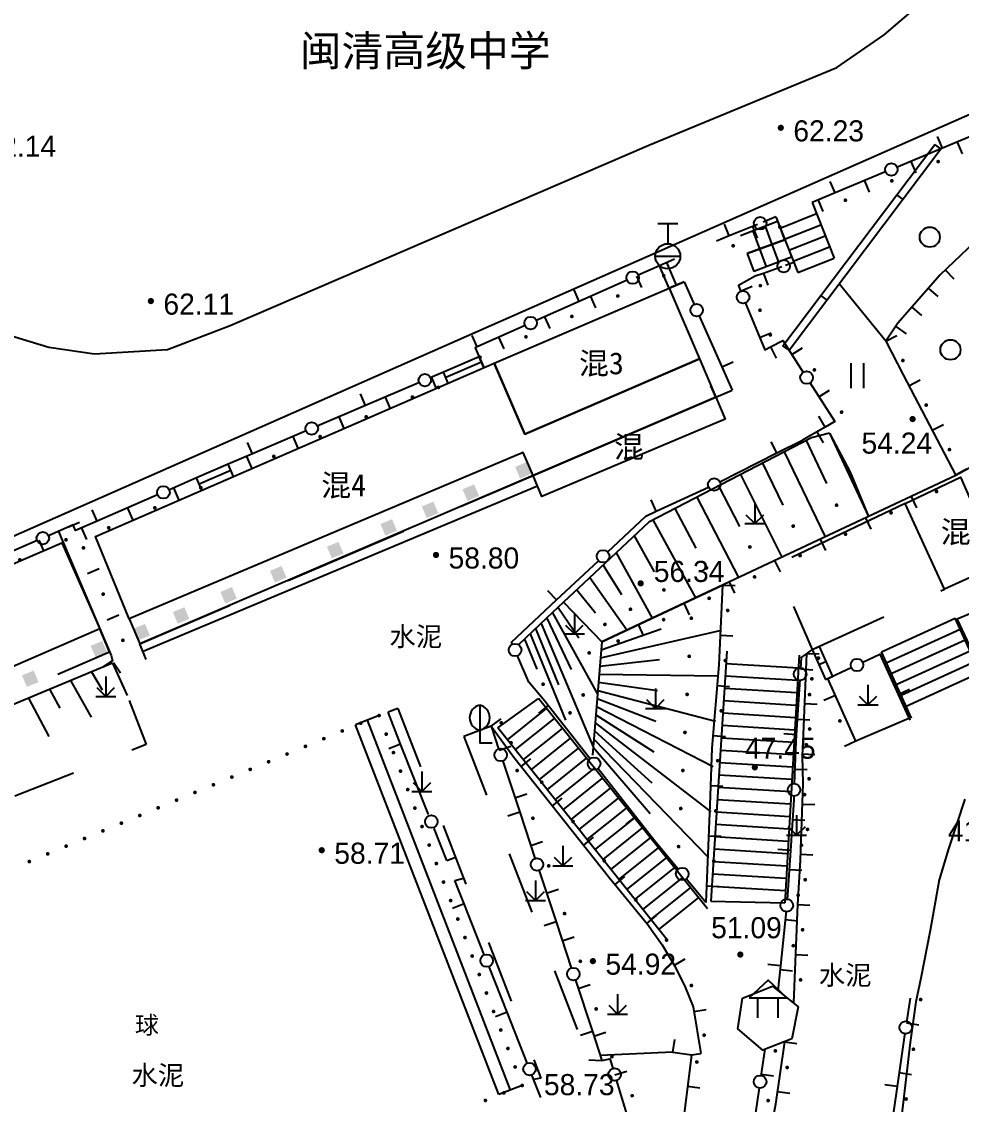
# Model space of a CAD drawing. Header units: metres. Extents: x 36500 to 80772748, y -35000 to 5806266.
# Drawn here: x 40382584.2 to 40382659, y 2902301.9 to 2902388.1 of the extents above; entities that cross this region are included whole.
import ezdxf
from ezdxf.enums import TextEntityAlignment as Align

# ---------------------------------------------------------------- set-up
doc = ezdxf.new("R2010")
doc.units = ezdxf.units.M
doc.header["$LTSCALE"] = 10
for name, pattern in [('2', [0]), ('236', [1.5, 1, -0.5]), ('243432', [0]), ('251', [1.5, 1, -0.5]), ('399400', [0]), ('563', [1, 0.5, -0.5]), ('899400', [0]), ('AcadSymbolName', [0])]:
    doc.linetypes.add(name, pattern=pattern)
doc.layers.add('dx', color=252, linetype='Continuous')
doc.styles.add('DMZD', font='')
doc.styles.add('GKXD', font='')
doc.styles.add('JMST', font='')
doc.styles.add('JMXD', font='')
doc.styles.add('JTXD', font='')
doc.styles.get('DMZD').set_extended_font_data('方正中等线简体')
doc.styles.get('GKXD').set_extended_font_data('SimSun')
doc.styles.get('JMST').set_extended_font_data('宋体')
doc.styles.get('JMXD').set_extended_font_data('SimSun')
doc.styles.get('JTXD').set_extended_font_data('SimSun')
doc.linetypes.add('120', pattern='A,0,[149,SSAAA.SHX,S=0.1,R=0,X=0,Y=0],-0.8', length=0.8)

# ---------------------------------------------------------------- blocks, each defined once
blk = doc.blocks.new('9372010')
at = {"color": 0, "linetype": 'Continuous', "flags": 128}
blk.add_lwpolyline([(0, 3), (0, 0), (1, 0)], dxfattribs=at)
at = {"color": 0, "linetype": 'Continuous'}
for centre, start, end in [((0.225, 2), 102.68038, 257.31962), ((-0.225, 2), 282.68038, 437.31962)]:
    blk.add_arc(centre, 1.025, start, end, dxfattribs=at)
blk = doc.blocks.new('954200')
at = {"color": 0, "linetype": 'Continuous', "lineweight": -3, "flags": 128}
for points in [[(0, 1.6), (0, 0), (0.707, 0.707)], [(-0.8, 0), (0.8, 0)], [(-0.707, 0.707), (0, 0)]]:
    blk.add_lwpolyline(points, dxfattribs=at)
blk = doc.blocks.new('931300')
at = {"color": 0, "linetype": 'Continuous', "lineweight": -3}
blk.add_circle((0, 0), 0.8, dxfattribs=at)
blk = doc.blocks.new('941100')
at = {"color": 0, "linetype": 'Continuous', "lineweight": -3, "flags": 128}
for points in [[(-0.5, 2), (-0.5, 0)], [(0.5, 2), (0.5, 0)]]:
    blk.add_lwpolyline(points, dxfattribs=at)
blk = doc.blocks.new('6452110')
at = {"linetype": '2'}
h = blk.add_hatch(color=0, dxfattribs=at)
edge = h.paths.add_edge_path(flags=0)
edge.add_arc((0, 0.85), 0.15, 0, 360)
blk = doc.blocks.new('6452120')
at = {"color": 0, "linetype": 'Continuous', "flags": 128}
blk.add_lwpolyline([(0, 0), (0, 1)], dxfattribs=at)
blk = doc.blocks.new('2382010')
at = {"linetype": '2'}
blk.add_hatch(color=0, dxfattribs=at).paths.add_polyline_path([(-0.5, -0.5), (0.5, -0.5), (0.5, 0.5), (-0.5, 0.5)])
blk = doc.blocks.new('362100')
at = {"color": 0, "linetype": 'Continuous', "lineweight": -3, "flags": 128}
blk.add_lwpolyline([(-1.5, 1.6), (1.5, 1.6), (0, 3)], close=True, dxfattribs=at)
for points in [[(-0.8, 0), (-0.8, 1.6)], [(0.8, 0), (0.8, 1.6)]]:
    blk.add_lwpolyline(points, dxfattribs=at)
blk = doc.blocks.new('3450010')
at = {"color": 0, "linetype": 'Continuous', "flags": 128}
blk.add_lwpolyline([(0, 0), (0, 2)], dxfattribs=at)
blk = doc.blocks.new('532300')
at = {"color": 0, "linetype": 'Continuous', "lineweight": -3, "flags": 128}
for points in [[(-0.8, 2.6), (0.8, 2.6)], [(0, 2.6), (0, 1)], [(-1, 0), (1, 0)]]:
    blk.add_lwpolyline(points, dxfattribs=at)
at = {"color": 0, "linetype": 'Continuous', "lineweight": -3}
blk.add_circle((0, 0), 1, dxfattribs=at)
blk = doc.blocks.new('gc200')
at = {"linetype": '2'}
h = blk.add_hatch(color=0, dxfattribs=at)
edge = h.paths.add_edge_path(flags=0)
edge.add_arc((0, 0), 0.25, 0, 360)

msp = doc.modelspace()

# ---------------------------------------------------------------- hatches: boundary and pattern name
at = {"layer": 'dx', "linetype": '2'}
h = msp.add_hatch(color=252, dxfattribs=at)
edge = h.paths.add_edge_path(flags=0)
edge.add_arc((40382654.35, 2902361.121), 0.15, 0, 360)
h = msp.add_hatch(color=252, dxfattribs=at)
edge = h.paths.add_edge_path(flags=0)
edge.add_arc((40382656.202, 2902357.575), 0.15, 0, 360)
h = msp.add_hatch(color=252, dxfattribs=at)
edge = h.paths.add_edge_path(flags=0)
edge.add_arc((40382658.053, 2902354.029), 0.15, 0, 360)
h = msp.add_hatch(color=252, dxfattribs=at)
edge = h.paths.add_edge_path(flags=0)
edge.add_arc((40382657.026, 2902350.692), 0.15, 0, 360)
at = {"layer": 'dx', "linetype": '899400'}
h = msp.add_hatch(color=252, dxfattribs=at)
edge = h.paths.add_edge_path(flags=0)
edge.add_arc((40382649.072, 2902349.602), 0.15, 0, 360)
at = {"layer": 'dx', "linetype": '2'}
h = msp.add_hatch(color=252, dxfattribs=at)
edge = h.paths.add_edge_path(flags=0)
edge.add_arc((40382653.406, 2902348.992), 0.15, 0, 360)
at = {"layer": 'dx', "linetype": '899400'}
h = msp.add_hatch(color=252, dxfattribs=at)
edge = h.paths.add_edge_path(flags=0)
edge.add_arc((40382645.62, 2902347.938), 0.15, 0, 360)
at = {"layer": 'dx', "linetype": '2'}
h = msp.add_hatch(color=252, dxfattribs=at)
edge = h.paths.add_edge_path(flags=0)
edge.add_arc((40382649.785, 2902347.291), 0.15, 0, 360)
h = msp.add_hatch(color=252, dxfattribs=at)
edge = h.paths.add_edge_path(flags=0)
edge.add_arc((40382589.132, 2902346.202), 0.15, 0, 360)
at = {"layer": 'dx', "linetype": '899400'}
h = msp.add_hatch(color=252, dxfattribs=at)
edge = h.paths.add_edge_path(flags=0)
edge.add_arc((40382642.168, 2902346.274), 0.15, 0, 360)
at = {"layer": 'dx', "linetype": '2'}
h = msp.add_hatch(color=252, dxfattribs=at)
edge = h.paths.add_edge_path(flags=0)
edge.add_arc((40382646.165, 2902345.59), 0.15, 0, 360)
at = {"layer": 'dx', "linetype": '899400'}
h = msp.add_hatch(color=252, dxfattribs=at)
edge = h.paths.add_edge_path(flags=0)
edge.add_arc((40382638.716, 2902344.61), 0.15, 0, 360)
at = {"layer": 'dx', "linetype": '2'}
h = msp.add_hatch(color=252, dxfattribs=at)
edge = h.paths.add_edge_path(flags=0)
edge.add_arc((40382642.544, 2902343.889), 0.15, 0, 360)
h = msp.add_hatch(color=252, dxfattribs=at)
edge = h.paths.add_edge_path(flags=0)
edge.add_arc((40382590.7, 2902342.522), 0.15, 0, 360)
at = {"layer": 'dx', "linetype": '899400'}
h = msp.add_hatch(color=252, dxfattribs=at)
edge = h.paths.add_edge_path(flags=0)
edge.add_arc((40382635.327, 2902342.857), 0.15, 0, 360)
at = {"layer": 'dx', "linetype": '2'}
h = msp.add_hatch(color=252, dxfattribs=at)
edge = h.paths.add_edge_path(flags=0)
edge.add_arc((40382638.924, 2902342.189), 0.15, 0, 360)
at = {"layer": 'dx', "linetype": '899400'}
h = msp.add_hatch(color=252, dxfattribs=at)
edge = h.paths.add_edge_path(flags=0)
edge.add_arc((40382632.664, 2902341.314), 0.15, 0, 360)
at = {"layer": 'dx', "linetype": '2'}
h = msp.add_hatch(color=252, dxfattribs=at)
edge = h.paths.add_edge_path(flags=0)
edge.add_arc((40382640.404, 2902341.225), 0.15, 0, 360)
h = msp.add_hatch(color=252, dxfattribs=at)
edge = h.paths.add_edge_path(flags=0)
edge.add_arc((40382635.304, 2902340.488), 0.15, 0, 360)
at = {"layer": 'dx', "linetype": '899400'}
h = msp.add_hatch(color=252, dxfattribs=at)
edge = h.paths.add_edge_path(flags=0)
edge.add_arc((40382637.509, 2902340.601), 0.15, 0, 360)
h = msp.add_hatch(color=252, dxfattribs=at)
edge = h.paths.add_edge_path(flags=0)
edge.add_arc((40382630.634, 2902340.113), 0.15, 0, 360)
at = {"layer": 'dx', "linetype": '2'}
h = msp.add_hatch(color=252, dxfattribs=at)
edge = h.paths.add_edge_path(flags=0)
edge.add_arc((40382592.268, 2902338.843), 0.15, 0, 360)
h = msp.add_hatch(color=252, dxfattribs=at)
edge = h.paths.add_edge_path(flags=0)
edge.add_arc((40382631.683, 2902338.787), 0.15, 0, 360)
at = {"layer": 'dx', "linetype": '899400'}
h = msp.add_hatch(color=252, dxfattribs=at)
edge = h.paths.add_edge_path(flags=0)
edge.add_arc((40382629.379, 2902337.839), 0.15, 0, 360)
h = msp.add_hatch(color=252, dxfattribs=at)
edge = h.paths.add_edge_path(flags=0)
edge.add_arc((40382637.34, 2902337.57), 0.15, 0, 360)
at = {"layer": 'dx', "linetype": '2'}
h = msp.add_hatch(color=252, dxfattribs=at)
edge = h.paths.add_edge_path(flags=0)
edge.add_arc((40382640.214, 2902337.229), 0.15, 0, 360)
at = {"layer": 'dx', "linetype": '899400'}
h = msp.add_hatch(color=252, dxfattribs=at)
edge = h.paths.add_edge_path(flags=0)
edge.add_arc((40382625.711, 2902335.347), 0.15, 0, 360)
at = {"layer": 'dx', "linetype": '2'}
h = msp.add_hatch(color=252, dxfattribs=at)
edge = h.paths.add_edge_path(flags=0)
edge.add_arc((40382647.102, 2902335.778), 0.15, 0, 360)
at = {"layer": 'dx', "linetype": '899400'}
h = msp.add_hatch(color=252, dxfattribs=at)
edge = h.paths.add_edge_path(flags=0)
edge.add_arc((40382628.9, 2902334.493), 0.15, 0, 360)
h = msp.add_hatch(color=252, dxfattribs=at)
edge = h.paths.add_edge_path(flags=0)
edge.add_arc((40382637.172, 2902334.54), 0.15, 0, 360)
at = {"layer": 'dx', "linetype": '399400'}
h = msp.add_hatch(color=252, dxfattribs=at)
edge = h.paths.add_edge_path(flags=0)
edge.add_arc((40382612.657, 2902332.848), 0.15, 0, 360)
at = {"layer": 'dx', "linetype": '899400'}
h = msp.add_hatch(color=252, dxfattribs=at)
edge = h.paths.add_edge_path(flags=0)
edge.add_arc((40382627.854, 2902333.064), 0.15, 0, 360)
at = {"layer": 'dx', "linetype": '2'}
h = msp.add_hatch(color=252, dxfattribs=at)
edge = h.paths.add_edge_path(flags=0)
edge.add_arc((40382639.894, 2902333.224), 0.15, 0, 360)
at = {"layer": 'dx', "linetype": '399400'}
h = msp.add_hatch(color=252, dxfattribs=at)
edge = h.paths.add_edge_path(flags=0)
edge.add_arc((40382611.192, 2902332.236), 0.15, 0, 360)
at = {"layer": 'dx', "linetype": '2'}
h = msp.add_hatch(color=252, dxfattribs=at)
edge = h.paths.add_edge_path(flags=0)
edge.add_arc((40382646.929, 2902331.782), 0.15, 0, 360)
h = msp.add_hatch(color=252, dxfattribs=at)
edge = h.paths.add_edge_path(flags=0)
edge.add_arc((40382649.333, 2902332.423), 0.15, 0, 360)
at = {"layer": 'dx', "linetype": '399400'}
h = msp.add_hatch(color=252, dxfattribs=at)
edge = h.paths.add_edge_path(flags=0)
edge.add_arc((40382608.262, 2902331.013), 0.15, 0, 360)
h = msp.add_hatch(color=252, dxfattribs=at)
edge = h.paths.add_edge_path(flags=0)
edge.add_arc((40382609.727, 2902331.625), 0.15, 0, 360)
h = msp.add_hatch(color=252, dxfattribs=at)
edge = h.paths.add_edge_path(flags=0)
edge.add_arc((40382613.227, 2902331.376), 0.15, 0, 360)
at = {"layer": 'dx', "linetype": '899400'}
h = msp.add_hatch(color=252, dxfattribs=at)
edge = h.paths.add_edge_path(flags=0)
edge.add_arc((40382637.003, 2902331.51), 0.15, 0, 360)
at = {"layer": 'dx', "linetype": '399400'}
h = msp.add_hatch(color=252, dxfattribs=at)
edge = h.paths.add_edge_path(flags=0)
edge.add_arc((40382606.796, 2902330.402), 0.15, 0, 360)
at = {"layer": 'dx', "linetype": '2'}
h = msp.add_hatch(color=252, dxfattribs=at)
edge = h.paths.add_edge_path(flags=0)
edge.add_arc((40382623.16, 2902330.683), 0.15, 0, 360)
at = {"layer": 'dx', "linetype": '399400'}
h = msp.add_hatch(color=252, dxfattribs=at)
edge = h.paths.add_edge_path(flags=0)
edge.add_arc((40382603.866, 2902329.178), 0.15, 0, 360)
h = msp.add_hatch(color=252, dxfattribs=at)
edge = h.paths.add_edge_path(flags=0)
edge.add_arc((40382605.331, 2902329.79), 0.15, 0, 360)
h = msp.add_hatch(color=252, dxfattribs=at)
edge = h.paths.add_edge_path(flags=0)
edge.add_arc((40382613.797, 2902329.903), 0.15, 0, 360)
at = {"layer": 'dx', "linetype": '2'}
h = msp.add_hatch(color=252, dxfattribs=at)
edge = h.paths.add_edge_path(flags=0)
edge.add_arc((40382639.607, 2902329.258), 0.15, 0, 360)
at = {"layer": 'dx', "linetype": '399400'}
h = msp.add_hatch(color=252, dxfattribs=at)
edge = h.paths.add_edge_path(flags=0)
edge.add_arc((40382602.401, 2902328.567), 0.15, 0, 360)
h = msp.add_hatch(color=252, dxfattribs=at)
edge = h.paths.add_edge_path(flags=0)
edge.add_arc((40382614.366, 2902328.431), 0.15, 0, 360)
at = {"layer": 'dx', "linetype": '899400'}
h = msp.add_hatch(color=252, dxfattribs=at)
edge = h.paths.add_edge_path(flags=0)
edge.add_arc((40382636.834, 2902328.479), 0.15, 0, 360)
at = {"layer": 'dx', "linetype": '399400'}
h = msp.add_hatch(color=252, dxfattribs=at)
edge = h.paths.add_edge_path(flags=0)
edge.add_arc((40382600.936, 2902327.955), 0.15, 0, 360)
at = {"layer": 'dx', "linetype": '2'}
h = msp.add_hatch(color=252, dxfattribs=at)
edge = h.paths.add_edge_path(flags=0)
edge.add_arc((40382625.602, 2902327.542), 0.15, 0, 360)
h = msp.add_hatch(color=252, dxfattribs=at)
edge = h.paths.add_edge_path(flags=0)
edge.add_arc((40382646.878, 2902327.821), 0.15, 0, 360)
at = {"layer": 'dx', "linetype": '399400'}
h = msp.add_hatch(color=252, dxfattribs=at)
edge = h.paths.add_edge_path(flags=0)
edge.add_arc((40382598.005, 2902326.732), 0.15, 0, 360)
h = msp.add_hatch(color=252, dxfattribs=at)
edge = h.paths.add_edge_path(flags=0)
edge.add_arc((40382599.47, 2902327.343), 0.15, 0, 360)
h = msp.add_hatch(color=252, dxfattribs=at)
edge = h.paths.add_edge_path(flags=0)
edge.add_arc((40382614.936, 2902326.958), 0.15, 0, 360)
h = msp.add_hatch(color=252, dxfattribs=at)
edge = h.paths.add_edge_path(flags=0)
edge.add_arc((40382596.54, 2902326.12), 0.15, 0, 360)
h = msp.add_hatch(color=252, dxfattribs=at)
edge = h.paths.add_edge_path(flags=0)
edge.add_arc((40382593.61, 2902324.897), 0.15, 0, 360)
h = msp.add_hatch(color=252, dxfattribs=at)
edge = h.paths.add_edge_path(flags=0)
edge.add_arc((40382595.075, 2902325.509), 0.15, 0, 360)
h = msp.add_hatch(color=252, dxfattribs=at)
edge = h.paths.add_edge_path(flags=0)
edge.add_arc((40382615.506, 2902325.486), 0.15, 0, 360)
at = {"layer": 'dx', "linetype": '899400'}
h = msp.add_hatch(color=252, dxfattribs=at)
edge = h.paths.add_edge_path(flags=0)
edge.add_arc((40382636.666, 2902325.449), 0.15, 0, 360)
at = {"layer": 'dx', "linetype": '2'}
h = msp.add_hatch(color=252, dxfattribs=at)
edge = h.paths.add_edge_path(flags=0)
edge.add_arc((40382639.452, 2902325.261), 0.15, 0, 360)
at = {"layer": 'dx', "linetype": '399400'}
h = msp.add_hatch(color=252, dxfattribs=at)
edge = h.paths.add_edge_path(flags=0)
edge.add_arc((40382592.145, 2902324.285), 0.15, 0, 360)
h = msp.add_hatch(color=252, dxfattribs=at)
edge = h.paths.add_edge_path(flags=0)
edge.add_arc((40382616.075, 2902324.013), 0.15, 0, 360)
at = {"layer": 'dx', "linetype": '2'}
h = msp.add_hatch(color=252, dxfattribs=at)
edge = h.paths.add_edge_path(flags=0)
edge.add_arc((40382628.092, 2902324.411), 0.15, 0, 360)
at = {"layer": 'dx', "linetype": '399400'}
h = msp.add_hatch(color=252, dxfattribs=at)
edge = h.paths.add_edge_path(flags=0)
edge.add_arc((40382590.679, 2902323.674), 0.15, 0, 360)
at = {"layer": 'dx', "linetype": '2'}
h = msp.add_hatch(color=252, dxfattribs=at)
edge = h.paths.add_edge_path(flags=0)
edge.add_arc((40382646.76, 2902323.791), 0.15, 0, 360)
at = {"layer": 'dx', "linetype": '399400'}
h = msp.add_hatch(color=252, dxfattribs=at)
edge = h.paths.add_edge_path(flags=0)
edge.add_arc((40382587.749, 2902322.45), 0.15, 0, 360)
h = msp.add_hatch(color=252, dxfattribs=at)
edge = h.paths.add_edge_path(flags=0)
edge.add_arc((40382589.214, 2902323.062), 0.15, 0, 360)
h = msp.add_hatch(color=252, dxfattribs=at)
edge = h.paths.add_edge_path(flags=0)
edge.add_arc((40382616.645, 2902322.541), 0.15, 0, 360)
at = {"layer": 'dx', "linetype": '899400'}
h = msp.add_hatch(color=252, dxfattribs=at)
edge = h.paths.add_edge_path(flags=0)
edge.add_arc((40382636.497, 2902322.418), 0.15, 0, 360)
at = {"layer": 'dx', "linetype": '399400'}
h = msp.add_hatch(color=252, dxfattribs=at)
edge = h.paths.add_edge_path(flags=0)
edge.add_arc((40382586.284, 2902321.839), 0.15, 0, 360)
h = msp.add_hatch(color=252, dxfattribs=at)
edge = h.paths.add_edge_path(flags=0)
edge.add_arc((40382584.819, 2902321.227), 0.15, 0, 360)
h = msp.add_hatch(color=252, dxfattribs=at)
edge = h.paths.add_edge_path(flags=0)
edge.add_arc((40382617.215, 2902321.068), 0.15, 0, 360)
at = {"layer": 'dx', "linetype": '2'}
h = msp.add_hatch(color=252, dxfattribs=at)
edge = h.paths.add_edge_path(flags=0)
edge.add_arc((40382630.582, 2902321.281), 0.15, 0, 360)
h = msp.add_hatch(color=252, dxfattribs=at)
edge = h.paths.add_edge_path(flags=0)
edge.add_arc((40382639.298, 2902321.264), 0.15, 0, 360)
h = msp.add_hatch(color=252, dxfattribs=at)
edge = h.paths.add_edge_path(flags=0)
edge.add_arc((40382646.575, 2902319.782), 0.15, 0, 360)
at = {"layer": 'dx', "linetype": '399400'}
h = msp.add_hatch(color=252, dxfattribs=at)
edge = h.paths.add_edge_path(flags=0)
edge.add_arc((40382617.785, 2902319.596), 0.15, 0, 360)
h = msp.add_hatch(color=252, dxfattribs=at)
edge = h.paths.add_edge_path(flags=0)
edge.add_arc((40382618.354, 2902318.123), 0.15, 0, 360)
at = {"layer": 'dx', "linetype": '2'}
h = msp.add_hatch(color=252, dxfattribs=at)
edge = h.paths.add_edge_path(flags=0)
edge.add_arc((40382633.09, 2902318.172), 0.15, 0, 360)
at = {"layer": 'dx', "linetype": '399400'}
h = msp.add_hatch(color=252, dxfattribs=at)
edge = h.paths.add_edge_path(flags=0)
edge.add_arc((40382618.924, 2902316.651), 0.15, 0, 360)
at = {"layer": 'dx', "linetype": '2'}
h = msp.add_hatch(color=252, dxfattribs=at)
edge = h.paths.add_edge_path(flags=0)
edge.add_arc((40382646.367, 2902315.8), 0.15, 0, 360)
at = {"layer": 'dx', "linetype": '399400'}
h = msp.add_hatch(color=252, dxfattribs=at)
edge = h.paths.add_edge_path(flags=0)
edge.add_arc((40382619.494, 2902315.178), 0.15, 0, 360)
at = {"layer": 'dx', "linetype": '2'}
h = msp.add_hatch(color=252, dxfattribs=at)
edge = h.paths.add_edge_path(flags=0)
edge.add_arc((40382635.541, 2902314.975), 0.15, 0, 360)
at = {"layer": 'dx', "linetype": '399400'}
h = msp.add_hatch(color=252, dxfattribs=at)
edge = h.paths.add_edge_path(flags=0)
edge.add_arc((40382620.063, 2902313.706), 0.15, 0, 360)
h = msp.add_hatch(color=252, dxfattribs=at)
edge = h.paths.add_edge_path(flags=0)
edge.add_arc((40382620.633, 2902312.233), 0.15, 0, 360)
at = {"layer": 'dx', "linetype": '2'}
h = msp.add_hatch(color=252, dxfattribs=at)
edge = h.paths.add_edge_path(flags=0)
edge.add_arc((40382637.513, 2902311.359), 0.15, 0, 360)
h = msp.add_hatch(color=252, dxfattribs=at)
edge = h.paths.add_edge_path(flags=0)
edge.add_arc((40382646.208, 2902311.803), 0.15, 0, 360)
at = {"layer": 'dx', "linetype": '399400'}
h = msp.add_hatch(color=252, dxfattribs=at)
edge = h.paths.add_edge_path(flags=0)
edge.add_arc((40382621.203, 2902310.761), 0.15, 0, 360)
h = msp.add_hatch(color=252, dxfattribs=at)
edge = h.paths.add_edge_path(flags=0)
edge.add_arc((40382621.773, 2902309.288), 0.15, 0, 360)
h = msp.add_hatch(color=252, dxfattribs=at)
edge = h.paths.add_edge_path(flags=0)
edge.add_arc((40382622.342, 2902307.816), 0.15, 0, 360)
at = {"layer": 'dx', "linetype": '2'}
h = msp.add_hatch(color=252, dxfattribs=at)
edge = h.paths.add_edge_path(flags=0)
edge.add_arc((40382638.53, 2902307.404), 0.15, 0, 360)
at = {"layer": 'dx', "linetype": '399400'}
h = msp.add_hatch(color=252, dxfattribs=at)
edge = h.paths.add_edge_path(flags=0)
edge.add_arc((40382622.912, 2902306.343), 0.15, 0, 360)
at = {"layer": 'dx', "linetype": '2'}
h = msp.add_hatch(color=252, dxfattribs=at)
edge = h.paths.add_edge_path(flags=0)
edge.add_arc((40382637.948, 2902305.269), 0.15, 0, 360)
at = {"layer": 'dx', "linetype": '399400'}
h = msp.add_hatch(color=252, dxfattribs=at)
edge = h.paths.add_edge_path(flags=0)
edge.add_arc((40382623.482, 2902304.871), 0.15, 0, 360)
at = {"layer": 'dx', "linetype": '2'}
h = msp.add_hatch(color=252, dxfattribs=at)
edge = h.paths.add_edge_path(flags=0)
edge.add_arc((40382645.134, 2902304.833), 0.15, 0, 360)
at = {"layer": 'dx', "linetype": '399400'}
h = msp.add_hatch(color=252, dxfattribs=at)
edge = h.paths.add_edge_path(flags=0)
edge.add_arc((40382624.052, 2902303.398), 0.15, 0, 360)
h = msp.add_hatch(color=252, dxfattribs=at)
edge = h.paths.add_edge_path(flags=0)
edge.add_arc((40382622.585, 2902302.804), 0.15, 0, 360)
h = msp.add_hatch(color=252, dxfattribs=at)
edge = h.paths.add_edge_path(flags=0)
edge.add_arc((40382621.119, 2902302.209), 0.15, 0, 360)

# ---------------------------------------------------------------- linework, layer by layer
at = {"layer": 'dx', "color": 252, "linetype": 'Continuous', "lineweight": -3, "flags": 128}
for points in [[(40382668.728, 2902390.607), (40382666.011, 2902376.538), (40382664.908, 2902375.153), (40382657.313, 2902367.948), (40382653.956, 2902364.083), (40382652.981, 2902362.662)], [(40382569.298, 2902390.37), (40382568.538, 2902385.844), (40382568.519, 2902381.399), (40382569.778, 2902376.717), (40382571.651, 2902373.009), (40382573.575, 2902370.276), (40382575.836, 2902367.612), (40382577.646, 2902366.212), (40382580.534, 2902364.398), (40382582.784, 2902363.265), (40382586.373, 2902362.193), (40382590, 2902361.648), (40382595.814, 2902361.997), (40382600.815, 2902363.92), (40382634.131, 2902378.256), (40382649.078, 2902384.452), (40382652.864, 2902387.053), (40382655.584, 2902389.383)], [(40382662.617, 2902382.022), (40382642.17, 2902372.983), (40382581.459, 2902346.196), (40382552.957, 2902334.363), (40382549.173, 2902340.145), (40382582.419, 2902354.986), (40382576.163, 2902357.622), (40382572.728, 2902359.82), (40382569.796, 2902362.423), (40382567.387, 2902365.22), (40382564.687, 2902369.291), (40382562.794, 2902373.247), (40382561.583, 2902377.057), (40382560.787, 2902380.39), (40382560.571, 2902383.914), (40382560.796, 2902388.451)], [(40382661.568, 2902379.721), (40382657.498, 2902378.025)], [(40382657.498, 2902378.025), (40382657.113, 2902378.948)], [(40382644.805, 2902362.296), (40382656.887, 2902378.331)], [(40382645.285, 2902361.935), (40382657.367, 2902377.97)], [(40382657.498, 2902378.025), (40382653.834, 2902376.498)], [(40382657.367, 2902377.97), (40382656.887, 2902378.331)], [(40382653.02, 2902376.159), (40382648.95, 2902374.463)], [(40382648.95, 2902374.463), (40382648.565, 2902375.386)], [(40382648.95, 2902374.463), (40382647.118, 2902373.7)], [(40382647.118, 2902373.7), (40382648.867, 2902369.28)], [(40382644.226, 2902372.556), (40382643.214, 2902372.144)], [(40382644.226, 2902372.556), (40382645.974, 2902368.136)], [(40382644.575, 2902371.672), (40382647.468, 2902372.816)], [(40382640.516, 2902371.045), (40382640.139, 2902371.971)], [(40382642.764, 2902371.961), (40382640.516, 2902371.045)], [(40382641.413, 2902371.076), (40382644.374, 2902372.206)], [(40382643.381, 2902371.827), (40382643.925, 2902370.37)], [(40382644.374, 2902372.206), (40382644.914, 2902370.732)], [(40382644.925, 2902370.788), (40382647.817, 2902371.932)], [(40382640.516, 2902371.045), (40382639.505, 2902370.633)], [(40382641.942, 2902369.645), (40382644.914, 2902370.732)], [(40382644.914, 2902370.732), (40382641.942, 2902369.645)], [(40382642.397, 2902371.452), (40382642.937, 2902370.008)], [(40382645.275, 2902369.904), (40382648.167, 2902371.049)], [(40382642.933, 2902370.007), (40382643.46, 2902368.584)], [(40382643.924, 2902370.37), (40382644.448, 2902368.954)], [(40382645.624, 2902369.02), (40382648.517, 2902370.165)], [(40382636.159, 2902369.182), (40382634.966, 2902368.662)], [(40382636.341, 2902367.133), (40382635.563, 2902368.922)], [(40382641.942, 2902369.645), (40382642.471, 2902368.213)], [(40382645.495, 2902369.346), (40382642.471, 2902368.213)], [(40382645.663, 2902368.924), (40382645.006, 2902368.689)], [(40382645.974, 2902368.136), (40382648.867, 2902369.28)], [(40382634.966, 2902368.662), (40382633.226, 2902367.888)], [(40382635.752, 2902366.876), (40382634.966, 2902368.662)], [(40382643.254, 2902368.062), (40382642.597, 2902367.827)], [(40382644.714, 2902368.584), (40382643.254, 2902368.062)], [(40382643.254, 2902368.062), (40382643.591, 2902367.12)], [(40382657.725, 2902368.339), (40382658.413, 2902367.613)], [(40382632.453, 2902367.544), (40382628.586, 2902365.824)], [(40382635.752, 2902366.876), (40382635.353, 2902367.794)], [(40382636.93, 2902367.389), (40382635.752, 2902366.876)], [(40382635.752, 2902366.876), (40382636.93, 2902367.389)], [(40382636.93, 2902367.389), (40382637.749, 2902365.541)], [(40382642.597, 2902367.827), (40382641.253, 2902367.083), (40382641.454, 2902366.591)], [(40382628.586, 2902365.824), (40382628.18, 2902366.737)], [(40382656.374, 2902366.867), (40382657.129, 2902366.211)], [(40382628.586, 2902365.824), (40382625.106, 2902364.275)], [(40382641.803, 2902365.74), (40382643.347, 2902361.974), (40382643.814, 2902362.212)], [(40382638.113, 2902364.72), (40382639.934, 2902360.615)], [(40382655.062, 2902365.357), (40382655.817, 2902364.701)], [(40382624.333, 2902363.931), (40382620.466, 2902362.211)], [(40382653.779, 2902363.825), (40382654.603, 2902363.259)], [(40382620.466, 2902362.211), (40382620.06, 2902363.124)], [(40382652.981, 2902362.662), (40382653.867, 2902363.125)], [(40382620.466, 2902362.211), (40382620.304, 2902362.138), (40382620.992, 2902360.555)], [(40382652.981, 2902362.662), (40382654.378, 2902359.986), (40382658.565, 2902351.968), (40382630.377, 2902338.726)], [(40382643.814, 2902362.212), (40382644.787, 2902362.708), (40382646.435, 2902360.148)], [(40382643.814, 2902362.212), (40382644.268, 2902361.321)], [(40382645.285, 2902361.935), (40382644.805, 2902362.296)], [(40382620.614, 2902361.426), (40382617.783, 2902360.194)], [(40382620.992, 2902360.555), (40382620.614, 2902361.426)], [(40382620.803, 2902360.99), (40382617.972, 2902359.759)], [(40382639.934, 2902360.615), (40382640.848, 2902361.02)], [(40382639.934, 2902360.615), (40382640.753, 2902358.767)], [(40382618.161, 2902359.324), (40382617.783, 2902360.194), (40382616.727, 2902359.742)], [(40382618.161, 2902359.324), (40382617.783, 2902360.194)], [(40382654.833, 2902359.116), (40382655.719, 2902359.579)], [(40382615.869, 2902359.375), (40382611.583, 2902357.54)], [(40382639.469, 2902358.198), (40382639.063, 2902359.112)], [(40382639.469, 2902358.198), (40382640.753, 2902358.767)], [(40382646.933, 2902359.375), (40382648.936, 2902356.265), (40382648.158, 2902355.819)], [(40382611.583, 2902357.54), (40382611.189, 2902358.46)], [(40382611.583, 2902357.54), (40382607.725, 2902355.889)], [(40382648.158, 2902355.819), (40382647.661, 2902356.687)], [(40382656.684, 2902355.571), (40382657.571, 2902356.034)], [(40382606.867, 2902355.522), (40382602.581, 2902353.687)], [(40382648.515, 2902355.325), (40382647.07, 2902354.964), (40382634.124, 2902348.253), (40382631.537, 2902345.818), (40382628.951, 2902343.383), (40382627.345, 2902341.871), (40382625.994, 2902340.6), (40382623.778, 2902338.514)], [(40382648.158, 2902355.819), (40382646.363, 2902354.792)], [(40382648.515, 2902355.325), (40382651.599, 2902348.695)], [(40382602.581, 2902353.687), (40382602.187, 2902354.606)], [(40382644.323, 2902353.76), (40382643.872, 2902354.653)], [(40382644.323, 2902353.76), (40382646.363, 2902354.792)], [(40382646.65, 2902354.747), (40382648.264, 2902351.317)], [(40382602.581, 2902353.687), (40382600.652, 2902352.861)], [(40382639.79, 2902351.468), (40382644.323, 2902353.76)], [(40382644.908, 2902353.844), (40382648.158, 2902347.079)], [(40382661.508, 2902353.58), (40382658.566, 2902351.968)], [(40382600.652, 2902352.861), (40382598.134, 2902351.773)], [(40382601.074, 2902351.891), (40382600.652, 2902352.861)], [(40382643.166, 2902352.94), (40382644.802, 2902349.606)], [(40382624.913, 2902351.962), (40382593.625, 2902338.558)], [(40382598.134, 2902351.773), (40382595.973, 2902350.833)], [(40382598.558, 2902350.797), (40382598.134, 2902351.773)], [(40382600.863, 2902352.376), (40382598.346, 2902351.285)], [(40382625.618, 2902350.291), (40382624.913, 2902351.962)], [(40382641.424, 2902352.037), (40382644.717, 2902345.462)], [(40382658.536, 2902352.025), (40382659.422, 2902352.488)], [(40382625.266, 2902351.127), (40382593.869, 2902337.942)], [(40382634.722, 2902349.116), (40382638.87, 2902351.036)], [(40382639.681, 2902351.134), (40382641.339, 2902347.894)], [(40382595.013, 2902350.415), (40382590.212, 2902348.325)], [(40382634.722, 2902349.116), (40382634.302, 2902350.023)], [(40382637.939, 2902350.231), (40382641.276, 2902343.846)], [(40382655.003, 2902350.295), (40382655.429, 2902349.389)], [(40382590.212, 2902348.325), (40382589.813, 2902349.242)], [(40382630.855, 2902345.88), (40382633.9, 2902348.735), (40382634.722, 2902349.116)], [(40382636.197, 2902349.327), (40382637.876, 2902346.183)], [(40382590.212, 2902348.325), (40382588.494, 2902347.577), (40382588.321, 2902348.027), (40382586.337, 2902347.166)], [(40382587.888, 2902347.846), (40382588.808, 2902348.238)], [(40382634.455, 2902348.424), (40382637.835, 2902342.229)], [(40382651.383, 2902348.594), (40382651.808, 2902347.689)], [(40382587.129, 2902347.51), (40382591.34, 2902337.627), (40382591.437, 2902337.22), (40382590.68, 2902336.696)], [(40382585.456, 2902346.783), (40382581.049, 2902344.868)], [(40382632.966, 2902347.163), (40382634.54, 2902344.292)], [(40382647.762, 2902346.893), (40382648.188, 2902345.988)], [(40382631.537, 2902345.818), (40382634.394, 2902340.613)], [(40382626.779, 2902342.058), (40382630.114, 2902345.185)], [(40382630.489, 2902344.831), (40382631.939, 2902342.486)], [(40382644.142, 2902345.192), (40382644.567, 2902344.287)], [(40382589.456, 2902344.166), (40382590.376, 2902344.558)], [(40382629.441, 2902343.845), (40382632.385, 2902339.669)], [(40382630.377, 2902338.726), (40382639.999, 2902343.246)], [(40382639.999, 2902343.246), (40382639.698, 2902336.904), (40382639.145, 2902330.247), (40382638.97, 2902325.721), (40382638.67, 2902317.973)], [(40382639.999, 2902343.246), (40382640.998, 2902343.199)], [(40382640.522, 2902343.492), (40382640.947, 2902342.587)], [(40382626.779, 2902342.058), (40382626.095, 2902342.788)], [(40382628.393, 2902342.858), (40382629.887, 2902341.028)], [(40382623.28, 2902338.541), (40382623.208, 2902338.709), (40382626.779, 2902342.058)], [(40382626.899, 2902341.452), (40382628.552, 2902339.043)], [(40382627.345, 2902341.871), (40382630.377, 2902338.726)], [(40382636.901, 2902341.791), (40382637.326, 2902340.886)], [(40382659.686, 2902338.394), (40382658.659, 2902340.551), (40382660.958, 2902341.519)], [(40382591.024, 2902340.487), (40382591.944, 2902340.879)], [(40382626.007, 2902340.612), (40382627.936, 2902336.533)], [(40382626.453, 2902341.032), (40382630.035, 2902334.544)], [(40382652.633, 2902337.916), (40382658.508, 2902340.604)], [(40382660.876, 2902335.428), (40382658.508, 2902340.604)], [(40382625.115, 2902339.773), (40382626.941, 2902335.3)], [(40382625.561, 2902340.193), (40382629.694, 2902330.362)], [(40382630.271, 2902337.436), (40382639.809, 2902339.636)], [(40382630.324, 2902338.081), (40382635.114, 2902339.761)], [(40382633.281, 2902340.09), (40382633.706, 2902339.185)], [(40382653.027, 2902337.053), (40382658.902, 2902339.741)], [(40382624.224, 2902338.934), (40382625.215, 2902336.542)], [(40382624.67, 2902339.353), (40382627.487, 2902332.489)], [(40382639.809, 2902339.251), (40382640.808, 2902339.203)], [(40382653.422, 2902336.191), (40382659.297, 2902338.879)], [(40382594.114, 2902337.327), (40382593.625, 2902338.558)], [(40382630.377, 2902338.726), (40382629.64, 2902329.695)], [(40382640.328, 2902337.982), (40382639.059, 2902318.082)], [(40382647.129, 2902338.117), (40382646.248, 2902337.478), (40382646.193, 2902336.591)], [(40382647.129, 2902338.117), (40382647.677, 2902338.361)], [(40382647.129, 2902338.117), (40382648.196, 2902335.711)], [(40382647.677, 2902338.361), (40382648.744, 2902335.954)], [(40382655.038, 2902332.658), (40382652.633, 2902337.916)], [(40382653.816, 2902335.328), (40382659.692, 2902338.016)], [(40382591.439, 2902337.032), (40382574.755, 2902330.068)], [(40382591.439, 2902337.032), (40382592.612, 2902334.451)], [(40382591.507, 2902337.079), (40382592.076, 2902336.256)], [(40382624.587, 2902335.509), (40382623.682, 2902337.608)], [(40382630.219, 2902336.791), (40382634.967, 2902337.311)], [(40382646.092, 2902337.673), (40382644.939, 2902317.933)], [(40382651.149, 2902337.092), (40382652.51, 2902337.729), (40382653.961, 2902334.53)], [(40382654.211, 2902334.466), (40382660.086, 2902337.153)], [(40382589.771, 2902336.335), (40382590.609, 2902334.905)], [(40382640.265, 2902336.998), (40382646.032, 2902336.646)], [(40382648.196, 2902335.711), (40382650.24, 2902336.667)], [(40382654.606, 2902333.603), (40382660.481, 2902336.291)], [(40382588.102, 2902335.639), (40382589.752, 2902332.716)], [(40382626.128, 2902333.656), (40382625.852, 2902334.009), (40382624.587, 2902335.509)], [(40382630.113, 2902335.501), (40382634.819, 2902334.86)], [(40382630.166, 2902336.146), (40382639.619, 2902336.025)], [(40382640.202, 2902336.013), (40382645.975, 2902335.661)], [(40382646.138, 2902335.714), (40382645.865, 2902331.33)], [(40382648.196, 2902335.711), (40382648.744, 2902335.954)], [(40382650.605, 2902330.801), (40382648.374, 2902335.797)], [(40382586.434, 2902334.943), (40382587.245, 2902333.45)], [(40382630.061, 2902334.856), (40382639.429, 2902332.415)], [(40382639.561, 2902335.259), (40382640.558, 2902335.176)], [(40382640.14, 2902335.029), (40382645.917, 2902334.676)], [(40382648.974, 2902334.453), (40382648.061, 2902334.045)], [(40382653.961, 2902334.53), (40382654.872, 2902334.943)], [(40382653.961, 2902334.53), (40382654.893, 2902332.475)], [(40382584.765, 2902334.246), (40382586.362, 2902331.198)], [(40382622.104, 2902331.876), (40382625.352, 2902334.214)], [(40382626.128, 2902333.656), (40382625.342, 2902333.039)], [(40382638.793, 2902317.461), (40382625.352, 2902334.214)], [(40382629.437, 2902329.445), (40382626.128, 2902333.656)], [(40382629.956, 2902333.566), (40382639.24, 2902328.804)], [(40382630.008, 2902334.211), (40382634.671, 2902332.41)], [(40382640.077, 2902334.044), (40382645.86, 2902333.691)], [(40382614.372, 2902330.584), (40382613.371, 2902333.11)], [(40382622.866, 2902330.922), (40382625.988, 2902333.421)], [(40382629.903, 2902332.92), (40382634.524, 2902329.96)], [(40382640.014, 2902333.06), (40382645.802, 2902332.706)], [(40382622.186, 2902302.676), (40382610.792, 2902332.126)], [(40382623.119, 2902303.037), (40382611.724, 2902332.487)], [(40382621.578, 2902332.004), (40382622.386, 2902332.593)], [(40382621.578, 2902332.004), (40382622.197, 2902330.135)], [(40382621.578, 2902332.004), (40382623.383, 2902329.528), (40382631.009, 2902319.941), (40382634.013, 2902316.244), (40382635.188, 2902314.61), (40382636.195, 2902312.91), (40382637.023, 2902311.237), (40382637.644, 2902309.67), (40382638.269, 2902305.935)], [(40382635.556, 2902315.029), (40382622.104, 2902331.876)], [(40382623.5, 2902330.127), (40382626.624, 2902332.628)], [(40382629.85, 2902332.275), (40382639.05, 2902325.194)], [(40382639.951, 2902332.075), (40382645.745, 2902331.721)], [(40382654.83, 2902332.615), (40382650.605, 2902330.801)], [(40382624.135, 2902329.332), (40382627.261, 2902331.834)], [(40382624.769, 2902328.538), (40382627.897, 2902331.041)], [(40382629.745, 2902330.985), (40382638.86, 2902321.583)], [(40382629.798, 2902331.63), (40382634.376, 2902327.509)], [(40382639.23, 2902331.273), (40382640.227, 2902331.19)], [(40382639.889, 2902331.09), (40382645.687, 2902330.736)], [(40382645.865, 2902331.33), (40382644.866, 2902331.392)], [(40382645.865, 2902331.33), (40382645.793, 2902330.177), (40382645.699, 2902327.38)], [(40382614.372, 2902330.584), (40382613.443, 2902330.216)], [(40382616.597, 2902324.972), (40382614.372, 2902330.584)], [(40382625.404, 2902327.743), (40382628.533, 2902330.248)], [(40382629.692, 2902330.34), (40382634.229, 2902325.059)], [(40382650.605, 2902330.801), (40382649.692, 2902330.393)], [(40382622.473, 2902329.304), (40382623.849, 2902325.149)], [(40382623.965, 2902328.796), (40382624.748, 2902329.418)], [(40382626.038, 2902326.949), (40382629.17, 2902329.455)], [(40382639.826, 2902330.106), (40382645.63, 2902329.751)], [(40382626.673, 2902326.154), (40382629.806, 2902328.662)], [(40382633.077, 2902324.813), (40382630.099, 2902328.603)], [(40382639.763, 2902329.121), (40382645.572, 2902328.767)], [(40382627.307, 2902325.359), (40382630.442, 2902327.869)], [(40382639.7, 2902328.137), (40382645.515, 2902327.782)], [(40382627.942, 2902324.565), (40382631.079, 2902327.076)], [(40382639.03, 2902327.278), (40382640.029, 2902327.24)], [(40382639.638, 2902327.152), (40382645.457, 2902326.797)], [(40382626.455, 2902325.665), (40382627.238, 2902326.288)], [(40382628.576, 2902323.77), (40382631.715, 2902326.283)], [(40382639.575, 2902326.168), (40382645.4, 2902325.812)], [(40382645.67, 2902326.502), (40382645.658, 2902326.133), (40382645.395, 2902322.118)], [(40382659.266, 2902326.188), (40382657.989, 2902322.245), (40382657.245, 2902319.786), (40382656.531, 2902315.736), (40382655.786, 2902311.955), (40382655.366, 2902310.046), (40382654.929, 2902306.822), (40382653.958, 2902298.421)], [(40382623.849, 2902325.149), (40382622.9, 2902324.835)], [(40382623.849, 2902325.149), (40382625.088, 2902321.41)], [(40382629.211, 2902322.976), (40382632.352, 2902325.489)], [(40382639.512, 2902325.183), (40382645.342, 2902324.827)], [(40382629.845, 2902322.181), (40382632.988, 2902324.696)], [(40382633.077, 2902324.813), (40382632.29, 2902324.195)], [(40382636.446, 2902320.651), (40382634.61, 2902322.861), (40382633.077, 2902324.813)], [(40382639.449, 2902324.198), (40382645.285, 2902323.842)], [(40382618.043, 2902321.324), (40382617.042, 2902323.85)], [(40382630.48, 2902321.386), (40382633.624, 2902323.903)], [(40382638.875, 2902323.281), (40382639.875, 2902323.243)], [(40382628.945, 2902322.535), (40382629.728, 2902323.157)], [(40382631.114, 2902320.592), (40382634.261, 2902323.11)], [(40382639.387, 2902323.214), (40382645.227, 2902322.857)], [(40382631.749, 2902319.797), (40382634.897, 2902322.317)], [(40382632.383, 2902319.002), (40382635.533, 2902321.524)], [(40382639.324, 2902322.229), (40382645.169, 2902321.872)], [(40382645.395, 2902322.118), (40382644.397, 2902322.183)], [(40382645.395, 2902322.118), (40382645.137, 2902318.172)], [(40382633.018, 2902318.208), (40382636.17, 2902320.731)], [(40382639.261, 2902321.245), (40382645.112, 2902320.887)], [(40382625.364, 2902320.579), (40382626.74, 2902316.424)], [(40382631.441, 2902319.409), (40382632.217, 2902320.04)], [(40382633.652, 2902317.413), (40382636.806, 2902319.937)], [(40382638.67, 2902317.973), (40382637.13, 2902319.827)], [(40382639.198, 2902320.26), (40382645.054, 2902319.903)], [(40382619.429, 2902317.857), (40382618.698, 2902319.707)], [(40382634.287, 2902316.619), (40382637.442, 2902319.144)], [(40382638.721, 2902319.284), (40382639.72, 2902319.246)], [(40382639.136, 2902319.276), (40382644.997, 2902318.918)], [(40382634.921, 2902315.824), (40382638.079, 2902318.351)], [(40382639.059, 2902318.082), (40382644.939, 2902317.933)], [(40382619.429, 2902317.857), (40382618.499, 2902317.489)], [(40382621.055, 2902313.746), (40382619.429, 2902317.857)], [(40382645.058, 2902317.297), (40382644.602, 2902312.928)], [(40382626.74, 2902316.424), (40382625.791, 2902316.11)], [(40382626.74, 2902316.424), (40382627.979, 2902312.685)], [(40382633.964, 2902316.305), (40382634.74, 2902316.935)], [(40382622.843, 2902309.224), (40382621.38, 2902312.924)], [(40382636.161, 2902312.967), (40382637.021, 2902313.477)], [(40382644.602, 2902312.928), (40382643.607, 2902313.032)], [(40382644.602, 2902312.928), (40382644.397, 2902310.962)], [(40382628.255, 2902311.854), (40382629.631, 2902307.699)], [(40382654.921, 2902310.361), (40382654.639, 2902308.439)], [(40382637.707, 2902309.294), (40382638.693, 2902309.459)], [(40382622.843, 2902309.224), (40382621.913, 2902308.856)], [(40382624.469, 2902305.113), (40382622.843, 2902309.224)], [(40382629.631, 2902307.699), (40382628.682, 2902307.385)], [(40382629.631, 2902307.699), (40382630.396, 2902305.392), (40382631.029, 2902305.519), (40382631.277, 2902304.693)], [(40382636.045, 2902306.059), (40382636.191, 2902307.048)], [(40382644.925, 2902306.884), (40382644.207, 2902301.913), (40382641.664, 2902288.292), (40382637.897, 2902278.307)], [(40382644.925, 2902306.884), (40382645.914, 2902306.741)], [(40382654.514, 2902307.585), (40382653.889, 2902303.316)], [(40382636.045, 2902306.059), (40382637.515, 2902305.841), (40382636.221, 2902295.378), (40382635.516, 2902289.595), (40382635.172, 2902289.38)], [(40382643.355, 2902306.278), (40382643.048, 2902304.164)], [(40382625.526, 2902302.441), (40382624.794, 2902304.291)], [(40382625.544, 2902303.975), (40382624.957, 2902303.881)], [(40382631.529, 2902303.855), (40382632.79, 2902299.664)], [(40382653.889, 2902303.316), (40382652.899, 2902303.46)], [(40382637.206, 2902303.346), (40382638.199, 2902303.223)], [(40382642.911, 2902303.224), (40382642.229, 2902298.526)], [(40382644.353, 2902302.925), (40382645.343, 2902302.782)], [(40382653.889, 2902303.316), (40382653.326, 2902299.473)]]:
    msp.add_lwpolyline(points, dxfattribs=at)
at = {"layer": 'dx', "color": 252, "linetype": '243432', "lineweight": -3, "flags": 128}
for points in [[(40382654.346, 2902373.961), (40382653.867, 2902374.322)], [(40382648.305, 2902365.943), (40382647.826, 2902366.305)], [(40382645.285, 2902361.935), (40382644.805, 2902362.296)], [(40382647.129, 2902338.117), (40382647.677, 2902338.361)], [(40382647.662, 2902336.914), (40382648.211, 2902337.157)]]:
    msp.add_lwpolyline(points, dxfattribs=at)
at = {"layer": 'dx', "color": 252, "linetype": '120', "lineweight": -3, "flags": 128}
for points in [[(40382652.981, 2902362.662), (40382649.275, 2902367.23)], [(40382648.515, 2902355.325), (40382650.151, 2902352.228), (40382651.599, 2902348.695)], [(40382618.043, 2902321.324), (40382618.729, 2902321.59)], [(40382618.698, 2902319.707), (40382619.376, 2902319.917)], [(40382636.045, 2902306.059), (40382630.266, 2902305.784)], [(40382637.515, 2902305.841), (40382638.269, 2902305.935)]]:
    msp.add_lwpolyline(points, dxfattribs=at)
at = {"layer": 'dx', "color": 252, "linetype": 'Continuous', "lineweight": -3, "flags": 128}
for points in [[(40382639.469, 2902358.198), (40382640.207, 2902356.451), (40382625.618, 2902350.291), (40382624.913, 2902351.962)], [(40382654.535, 2902349.732), (40382658.941, 2902351.832), (40382661.992, 2902344.884), (40382657.652, 2902342.909)], [(40382544.721, 2902319.883), (40382544.419, 2902320.579), (40382541.696, 2902326.84), (40382584.341, 2902345.277), (40382587.411, 2902346.605), (40382590.437, 2902339.761)], [(40382643.962, 2902311.307), (40382646.023, 2902309.672), (40382645.506, 2902307.109), (40382643.195, 2902306.217), (40382641.207, 2902307.907), (40382641.59, 2902310.353)]]:
    msp.add_lwpolyline(points, close=True, dxfattribs=at)
at = {"layer": 'dx', "color": 252, "linetype": '236', "lineweight": -3, "flags": 128}
for points in [[(40382592.766, 2902340.562), (40382593.625, 2902338.558), (40382624.913, 2902351.962)], [(40382545.837, 2902318.196), (40382591.213, 2902337.938), (40382590.437, 2902339.761)]]:
    msp.add_lwpolyline(points, dxfattribs=at)
at = {"layer": 'dx', "color": 252, "linetype": '251', "lineweight": -3, "flags": 128}
msp.add_lwpolyline([(40382654.535, 2902349.732), (40382644.209, 2902344.808), (40382647.129, 2902338.117), (40382657.652, 2902342.909)], close=True, dxfattribs=at)
at = {"layer": 'dx', "color": 252, "linetype": 'AcadSymbolName', "lineweight": -3, "flags": 128}
for points in [[(40382646.688, 2902337.798), (40382646.41, 2902331.336), (40382646.324, 2902329.642), (40382646.389, 2902327.431), (40382646.173, 2902321.331), (40382645.947, 2902317.81), (40382645.635, 2902309.98)], [(40382646.688, 2902337.798), (40382647.687, 2902337.755)], [(40382646.516, 2902333.801), (40382647.515, 2902333.758)], [(40382646.332, 2902329.806), (40382647.331, 2902329.755)], [(40382646.331, 2902325.808), (40382647.331, 2902325.772)], [(40382646.19, 2902321.81), (40382647.189, 2902321.775)], [(40382645.948, 2902317.818), (40382646.946, 2902317.754)], [(40382645.788, 2902313.821), (40382646.787, 2902313.781)]]:
    msp.add_lwpolyline(points, dxfattribs=at)
at = {"layer": 'dx', "color": 252, "linetype": '563', "lineweight": -3, "flags": 128}
for points in [[(40382592.762, 2902334.064), (40382594.127, 2902330.542), (40382577.317, 2902323.953), (40382576.193, 2902326.645)], [(40382614.149, 2902333.425), (40382613.371, 2902333.11)], [(40382614.149, 2902333.425), (40382625.544, 2902303.975)], [(40382621.578, 2902332.004), (40382619.396, 2902331.182)], [(40382619.396, 2902331.182), (40382629.352, 2902305.449)], [(40382629.352, 2902305.449), (40382630.396, 2902305.392)], [(40382601.687, 2902294.525), (40382604.087, 2902287.964), (40382625.75, 2902295.991), (40382627.303, 2902299.496), (40382625.544, 2902303.975)]]:
    msp.add_lwpolyline(points, dxfattribs=at)
at = {"layer": 'dx', "color": 252, "linetype": 'Continuous', "lineweight": -3}
for points in [[(40382621.826, 2902360.917, 0), (40382635.752, 2902366.876, 0), (40382638.164, 2902361.244, 0), (40382629.065, 2902357.334, 0), (40382624.254, 2902355.267, 0)], [(40382621.826, 2902360.917, 0), (40382624.254, 2902355.267, 0), (40382629.065, 2902357.334, 0), (40382638.164, 2902361.244, 0), (40382639.469, 2902358.198, 0), (40382624.913, 2902351.962, 0), (40382624.135, 2902353.805, 0), (40382592.766, 2902340.562, 0), (40382590.084, 2902347.111, 0)]]:
    msp.add_polyline3d(points, close=True, dxfattribs=at)
for centre in [(40382653.427, 2902376.329), (40382642.989, 2902372.053), (40382644.86, 2902368.636), (40382632.84, 2902367.716), (40382641.629, 2902366.166), (40382637.931, 2902365.131), (40382624.72, 2902364.103), (40382616.298, 2902359.559), (40382646.684, 2902359.761), (40382607.296, 2902355.706), (40382639.331, 2902351.25), (40382595.493, 2902350.624), (40382585.897, 2902346.974), (40382630.485, 2902345.533), (40382623.481, 2902338.074), (40382650.694, 2902336.879), (40382646.165, 2902336.153), (40382622.335, 2902329.719), (40382629.768, 2902329.024), (40382645.685, 2902326.941), (40382616.819, 2902324.411), (40382625.226, 2902320.994), (40382636.788, 2902320.239), (40382645.103, 2902317.734), (40382621.218, 2902313.335), (40382628.117, 2902312.27), (40382654.577, 2902308.012), (40382624.632, 2902304.702), (40382631.403, 2902304.274), (40382642.98, 2902303.694)]:
    msp.add_circle(centre, 0.5, dxfattribs=at)

# ---------------------------------------------------------------- block references
at = {"layer": 'dx', "color": 252}
for name, p in [('gc200', (40382644.63, 2902379.65)), ('532300', (40382635.633, 2902369.424)), ('931300', (40382656.49, 2902370.947)), ('gc200', (40382594.494, 2902365.854)), ('931300', (40382658.135, 2902361.976)), ('941100', (40382650.704, 2902358.921)), ('gc200', (40382655.12, 2902356.461)), ('954200', (40382642.565, 2902348.137)), ('gc200', (40382617.19, 2902345.64)), ('gc200', (40382633.481, 2902343.377)), ('954200', (40382628.198, 2902339.352)), ('954200', (40382590.901, 2902334.367)), ('954200', (40382651.57, 2902333.699)), ('954200', (40382634.653, 2902333.418)), ('9372010', (40382620.667, 2902330.683)), ('954200', (40382616.067, 2902326.809)), ('gc200', (40382642.563, 2902328.728)), ('954200', (40382645.887, 2902323.323)), ('gc200', (40382608.095, 2902322.132)), ('954200', (40382627.29, 2902320.878)), ('954200', (40382625.106, 2902318.132)), ('gc200', (40382641.406, 2902313.822)), ('gc200', (40382629.672, 2902313.302)), ('362100', (40382643.615, 2902308.773)), ('954200', (40382631.641, 2902309.076))]:
    msp.add_blockref(name, p, dxfattribs=at)
for name, p, rotation in [('6452120', (40382658.676, 2902378.515), 202.6180261826247), ('6452120', (40382654.983, 2902376.977), 202.6180261826247), ('6452110', (40382656.829, 2902377.746), 202.6180261826247), ('6452120', (40382651.291, 2902375.439), 202.6180261826247), ('6452110', (40382653.137, 2902376.208), 202.6180261826247), ('6452110', (40382649.445, 2902374.67), 202.6180261826247), ('6452120', (40382647.599, 2902373.9), 202.6180261826247), ('6452120', (40382642.373, 2902371.802), 202.1644469208225), ('6452110', (40382644.226, 2902372.556), 202.1644469208225), ('6452110', (40382640.521, 2902371.047), 202.1644469208225), ('6452110', (40382634.966, 2902368.662), 203.9855939592487), ('6452120', (40382633.139, 2902367.849), 203.9855939592487), ('6452110', (40382642.597, 2902367.827), 208.9534637276973), ('6452110', (40382631.312, 2902367.036), 203.9855939592487), ('6452120', (40382641.429, 2902366.654), 292.2833563436246), ('6452120', (40382629.484, 2902366.223), 203.9855939592487), ('6452110', (40382627.657, 2902365.41), 203.9855939592487), ('6452110', (40382642.187, 2902364.803), 292.2833563436246), ('6452120', (40382625.83, 2902364.597), 203.9855939592487), ('6452120', (40382622.175, 2902362.971), 203.9855939592487), ('6452110', (40382624.003, 2902363.784), 203.9855939592487), ('6452120', (40382642.945, 2902362.953), 292.2833563436246), ('6452110', (40382644.186, 2902362.402), 27.00164331610586), ('6452120', (40382645.504, 2902361.593), 302.778624811137), ('6452110', (40382620.348, 2902362.158), 203.9855939592487), ('6452110', (40382646.587, 2902359.912), 302.778624811137), ('6452120', (40382616.817, 2902359.781), 203.1735527822038), ('6452110', (40382618.161, 2902359.324), 113.5063513189), ('6452120', (40382647.67, 2902358.23), 302.778624811137), ('6452120', (40382613.14, 2902358.207), 203.1735527822038), ('6452110', (40382614.978, 2902358.994), 203.1735527822038), ('6452110', (40382648.753, 2902356.549), 302.778624811137), ('6452120', (40382609.463, 2902356.633), 203.1735527822038), ('6452110', (40382611.301, 2902357.42), 203.1735527822038), ('6452110', (40382607.624, 2902355.846), 203.1735527822038), ('6452120', (40382647.493, 2902355.439), 209.783481950438), ('6452120', (40382605.785, 2902355.059), 203.1735527822038), ('6452120', (40382602.108, 2902353.485), 203.1735527822038), ('6452110', (40382603.947, 2902354.272), 203.1735527822038), ('2382010', (40382624.146, 2902352.38), 23.02549153736556), ('6452120', (40382596.3, 2902350.975), 203.5220289546251), ('6452110', (40382598.134, 2902351.773), 203.5220289546251), ('2382010', (40382619.956, 2902350.603), 22.97651900197772), ('6452120', (40382592.632, 2902349.379), 203.5220289546251), ('6452110', (40382594.466, 2902350.177), 203.5220289546251), ('2382010', (40382616.716, 2902349.23), 22.97651900197772), ('2382010', (40382613.425, 2902347.834), 22.97651900197772), ('6452120', (40382588.965, 2902347.782), 203.5220289546251), ('6452110', (40382590.799, 2902348.581), 203.5220289546251), ('6452120', (40382585.565, 2902346.83), 203.4848728831772), ('6452110', (40382587.4, 2902347.627), 203.4848728831772), ('2382010', (40382609.164, 2902346.027), 22.97651900197772), ('6452110', (40382583.731, 2902346.033), 203.4848728831772), ('2382010', (40382604.632, 2902344.106), 22.97651900197772), ('2382010', (40382600.679, 2902342.43), 22.97651900197772), ('2382010', (40382596.897, 2902340.826), 22.97651900197772), ('2382010', (40382593.762, 2902339.497), 22.97651900197772), ('2382010', (40382590.36, 2902338.134), 203.2691344804362), ('6452110', (40382647.129, 2902338.117), 215.9778488550594), ('2382010', (40382584.895, 2902335.784), 202.2595231823904), ('6452120', (40382646.191, 2902336.568), 266.4314453207177), ('6452110', (40382646.067, 2902334.572), 266.4314453207177), ('3450010', (40382612.657, 2902332.848), 111.1518554147902), ('6452110', (40382621.578, 2902332.004), 288.3326108641701), ('6452120', (40382645.942, 2902332.576), 266.4314453207177), ('6452120', (40382622.207, 2902330.106), 288.3326108641701), ('6452110', (40382645.818, 2902330.58), 266.4314453207177), ('6452110', (40382622.836, 2902328.207), 288.3326108641701), ('6452120', (40382645.739, 2902328.581), 268.0895148640055), ('6452110', (40382645.673, 2902326.583), 268.0895148640055), ('6452120', (40382623.465, 2902326.309), 288.3326108641701), ('6452110', (40382624.094, 2902324.41), 288.3326108641701), ('6452120', (40382645.556, 2902324.586), 266.2546255661596), ('6452120', (40382624.723, 2902322.512), 288.3326108641701), ('6452110', (40382645.426, 2902322.59), 266.2546255661596), ('6452110', (40382625.352, 2902320.613), 288.3326108641701), ('6452120', (40382645.295, 2902320.595), 266.2546255661596), ('6452120', (40382625.981, 2902318.715), 288.3326108641701), ('6452110', (40382645.165, 2902318.599), 266.2546255661596), ('6452110', (40382626.61, 2902316.816), 288.3326108641701), ('6452120', (40382644.986, 2902316.607), 264.0468351179464), ('6452120', (40382627.239, 2902314.918), 288.3326108641701), ('6452110', (40382644.778, 2902314.618), 264.0468351179464), ('6452110', (40382627.868, 2902313.019), 288.3326108641701), ('6452120', (40382644.571, 2902312.629), 264.0468351179464), ('6452120', (40382628.497, 2902311.121), 288.3326108641701), ('6452110', (40382654.921, 2902310.361), 261.6663775457149), ('6452110', (40382629.127, 2902309.222), 288.3326108641701), ('6452120', (40382654.631, 2902308.382), 261.6663775457149), ('6452120', (40382629.756, 2902307.324), 288.3326108641701), ('6452110', (40382643.355, 2902306.278), 261.7384770355114), ('6452110', (40382654.341, 2902306.403), 261.6663775457149), ('6452110', (40382630.385, 2902305.425), 288.3326108641701), ('6452120', (40382631.409, 2902304.256), 286.7455209294305), ('6452120', (40382643.067, 2902304.299), 261.7384770355114), ('6452120', (40382654.051, 2902304.424), 261.6663775457149), ('3450010', (40382624.052, 2902303.398), 111.1518554147902), ('6452110', (40382631.985, 2902302.341), 286.7455209294305), ('6452110', (40382642.78, 2902302.32), 261.7384770355114), ('6452110', (40382653.761, 2902302.445), 261.6663775457149)]:
    msp.add_blockref(name, p, dxfattribs=dict(at, rotation=rotation))

# ---------------------------------------------------------------- texts
for s, height, style, p in [('闽清高级中学', 2.44, 'JMST', (40382616.332, 2902385.783)), ('混3', 1.75, 'JMXD', (40382630.351, 2902360.902)), ('混', 1.75, 'JMXD', (40382632.553, 2902354.253)), ('混4', 1.75, 'JMXD', (40382609.834, 2902351.195)), ('混', 1.75, 'JMXD', (40382658.548, 2902347.485)), ('水泥', 1.54, 'JTXD', (40382615.579, 2902339.151)), ('水泥', 1.54, 'JTXD', (40382649.756, 2902312.187)), ('球', 1.4, 'GKXD', (40382594.179, 2902308.212)), ('水泥', 1.54, 'JTXD', (40382595.048, 2902304.214))]:
    msp.add_text(s, height=height, dxfattribs=dict(at, style=style)).set_placement(p, align=Align.MIDDLE_CENTER)
at = {"layer": 'dx', "color": 252, "style": 'DMZD'}
for s, p in [('62.23', (40382645.63, 2902380.248)), ('62.14', (40382581.334, 2902379.024)), ('62.11', (40382595.494, 2902366.453)), ('54.24', (40382651.054, 2902355.388)), ('58.80', (40382618.19, 2902346.238)), ('56.34', (40382634.521, 2902345.169)), ('47.45', (40382641.777, 2902331.092)), ('41.58', (40382657.931, 2902324.508)), ('58.71', (40382609.095, 2902322.73)), ('51.09', (40382639.088, 2902316.802)), ('54.92', (40382630.672, 2902313.901)), ('58.73', (40382625.779, 2902304.305))]:
    msp.add_text(s, height=1.68, dxfattribs=at).set_placement(p, align=Align.TOP_LEFT)

doc.saveas('drawing.dxf')
